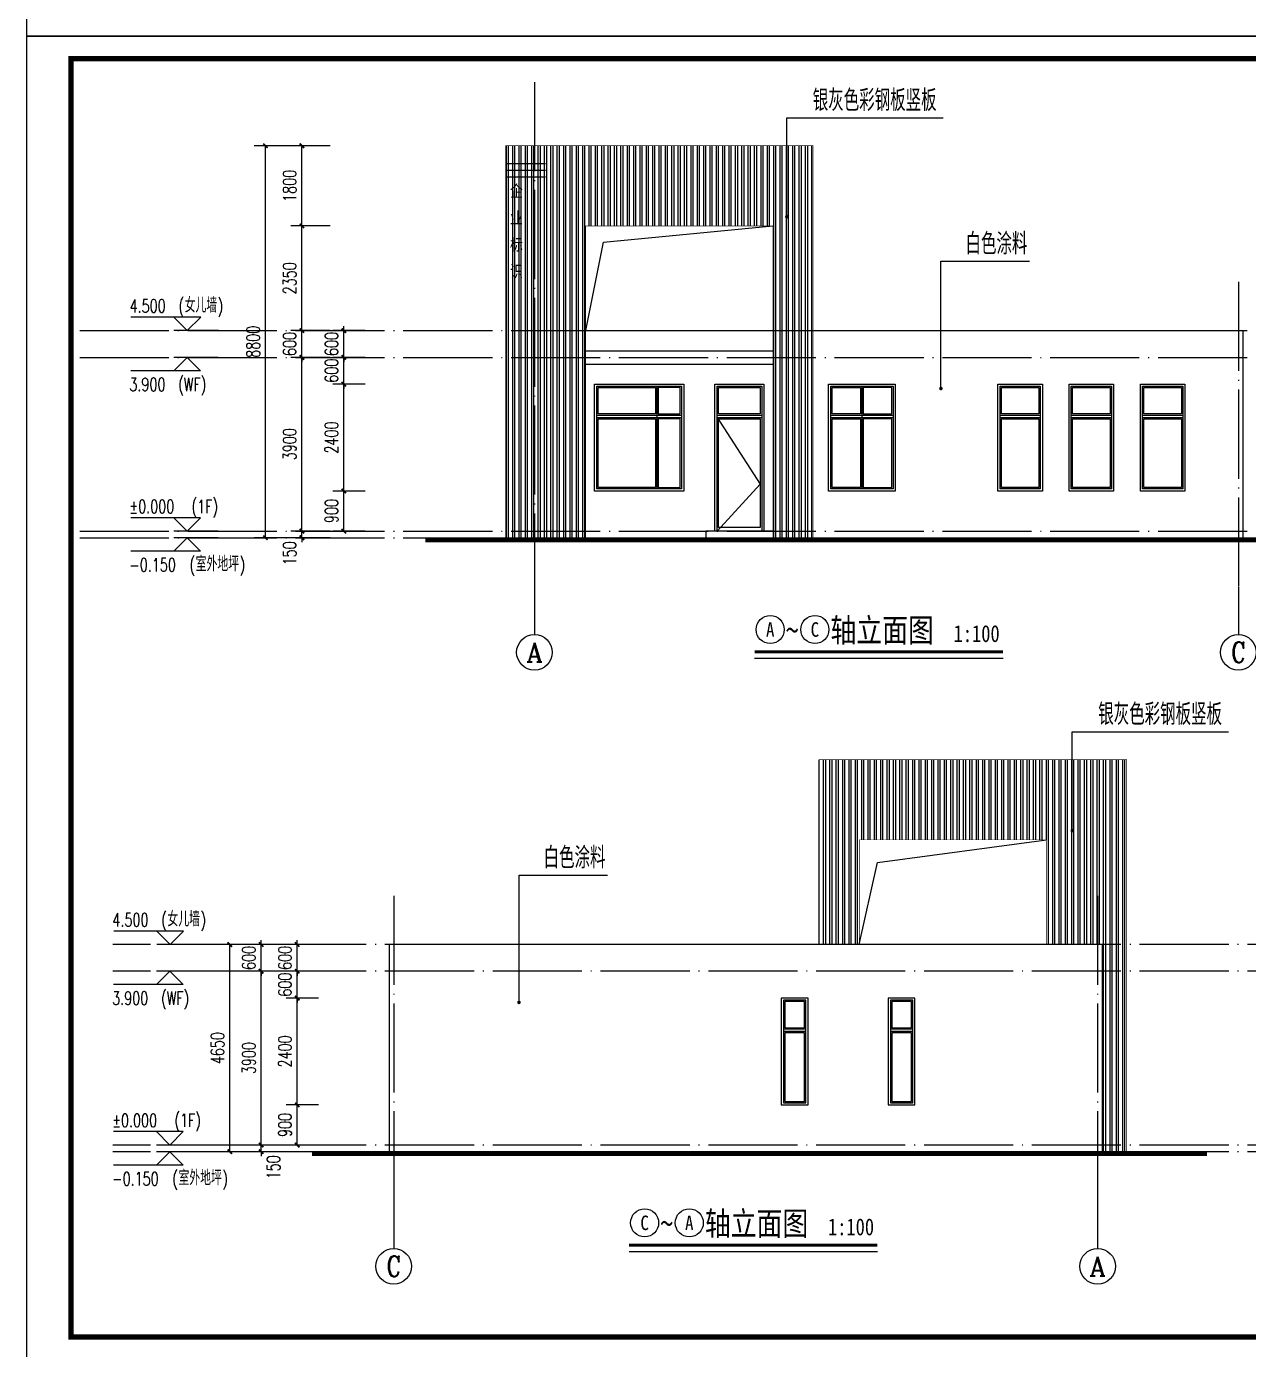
# Model space of a CAD drawing. Extents: x -356470 to -314470, y -791267 to -625262.
# Drawn here: x -356470 to -329039, y -719347 to -689647 of the extents above; entities that cross this region are included whole.
import ezdxf
from ezdxf.enums import TextEntityAlignment as Align

# ---------------------------------------------------------------- set-up
doc = ezdxf.new("R2010")
doc.units = 0
doc.header["$LTSCALE"] = 1000
doc.header["$MEASUREMENT"] = 0
doc.linetypes.add('DOTE', pattern=[2.42, 2, -0.2, 0.02, -0.2])
for name, color, linetype in [('07m', 36, 'Continuous'), ('A-Wall(建筑墙)', 7, 'Continuous'), ('AXIS', 3, 'Continuous'), ('AXIS_TEXT', 7, 'Continuous'), ('DIM_ELEV', 3, 'Continuous'), ('DIM_LEAD', 3, 'Continuous'), ('DIM_SYMB', 3, 'Continuous'), ('DOTE', 1, 'Continuous'), ('PUB_DIM', 3, 'Continuous'), ('PUB_HATCH', 8, 'Continuous'), ('PUB_TEXT', 7, 'Continuous'), ('TK', 151, 'Continuous'), ('WINDOW', 4, 'Continuous')]:
    doc.layers.add(name, color=color, linetype=linetype)
doc.styles.add('_TCH_AXIS', font='COMPLEX', dxfattribs={"bigfont": 'GBCBIG'})
doc.styles.add('_TCH_DIM', font='SIMPLEX', dxfattribs={"bigfont": 'GBCBIG'})
doc.styles.add('_TCH_DIM_T3', font='SIMPLEX', dxfattribs={"width": 0.705882, "bigfont": 'GBCBIG'})
doc.styles.add('仿宋体', font='', dxfattribs={"width": 0.8})
doc.styles.get('仿宋体').set_extended_font_data('SimSun')
doc.dimstyles.new('_TCH_ARCH&&100', dxfattribs={"dimtxt": 297.5, "dimasz": 100, "dimexe": 250, "dimexo": 300, "dimgap": 126.25, "dimtad": 1, "dimdec": 0, "dimzin": 0, "dimdsep": 46, "dimtxsty": '_TCH_DIM_T3', "dimblk": 'ARCHTICK', "dimcen": 0.09, "dimclrt": 7, "dimazin": 2, "dimtfac": 1, "dimtdec": 0, "dimtix": 1, "dimtmove": 2, "dimatfit": 3, "dimfxl": 0, "dimtolj": 1, "dimtzin": 0, "dimarcsym": 0})

# ---------------------------------------------------------------- blocks, each defined once
blk = doc.blocks.new('_ArchTick')
at = {"color": 0, "linetype": 'ByBlock', "const_width": 0.4}
blk.add_lwpolyline([(-0.5, -0.5), (0.5, 0.5)], dxfattribs=at)
blk = doc.blocks.new('*D48')
at = {"layer": 'Defpoints', "color": 0}
for p in [(-351201.5, -710256), (-349817.5, -710256), (-349817.5, -710856)]:
    blk.add_point(p, dxfattribs=at)
at = {"layer": 'PUB_DIM', "color": 0, "lineweight": -2}
for p, q in [((-350117.5, -710256), (-351451.5, -710256)), ((-351201.5, -710256), (-351201.5, -710156)), ((-351201.5, -710856), (-351201.5, -710256)), ((-350117.5, -710856), (-351451.5, -710856)), ((-351201.5, -710856), (-351201.5, -710956))]:
    blk.add_line(p, q, dxfattribs=at)
at = {"layer": 'PUB_DIM', "color": 0, "lineweight": -2, "xscale": 100, "yscale": 100, "zscale": 100}
for p, rotation in [((-351201.5, -710256), 270), ((-351201.5, -710856), 90)]:
    blk.add_blockref('_ArchTick', p, dxfattribs=dict(at, rotation=rotation))
at = {"layer": 'PUB_DIM', "color": 7, "insert": (-351476.5, -710556), "char_height": 297.5, "attachment_point": 5, "rotation": 90, "style": '_TCH_DIM_T3'}
blk.add_mtext('\\A1;600', dxfattribs=at)
blk = doc.blocks.new('*D49')
at = {"layer": 'Defpoints', "color": 0}
for p in [(-351201.5, -710856), (-349817.5, -710856), (-349817.5, -714756)]:
    blk.add_point(p, dxfattribs=at)
at = {"layer": 'PUB_DIM', "color": 0, "lineweight": -2}
for p, q in [((-350117.5, -710856), (-351451.5, -710856)), ((-351201.5, -714756), (-351201.5, -710856)), ((-350117.5, -714756), (-351451.5, -714756))]:
    blk.add_line(p, q, dxfattribs=at)
at = {"layer": 'PUB_DIM', "color": 0, "lineweight": -2, "xscale": 100, "yscale": 100, "zscale": 100}
for p, rotation in [((-351201.5, -710856), 90), ((-351201.5, -714756), 270)]:
    blk.add_blockref('_ArchTick', p, dxfattribs=dict(at, rotation=rotation))
at = {"layer": 'PUB_DIM', "color": 7, "insert": (-351476.5, -712806), "char_height": 297.5, "attachment_point": 5, "rotation": 90, "style": '_TCH_DIM_T3'}
blk.add_mtext('\\A1;3900', dxfattribs=at)
blk = doc.blocks.new('*D50')
at = {"layer": 'Defpoints', "color": 0}
for p in [(-351201.5, -714756), (-349817.5, -714756), (-349817.5, -714906)]:
    blk.add_point(p, dxfattribs=at)
at = {"layer": 'PUB_DIM', "color": 0, "lineweight": -2}
for p, q in [((-350117.5, -714756), (-351451.5, -714756)), ((-351201.5, -714756), (-351201.5, -714656)), ((-351201.5, -714906), (-351201.5, -714756)), ((-350117.5, -714906), (-351451.5, -714906)), ((-351201.5, -714906), (-351201.5, -715006))]:
    blk.add_line(p, q, dxfattribs=at)
at = {"layer": 'PUB_DIM', "color": 0, "lineweight": -2, "xscale": 100, "yscale": 100, "zscale": 100}
for p, rotation in [((-351201.5, -714756), 270), ((-351201.5, -714906), 90)]:
    blk.add_blockref('_ArchTick', p, dxfattribs=dict(at, rotation=rotation))
at = {"layer": 'PUB_DIM', "color": 7, "insert": (-350926.5, -715256), "char_height": 297.5, "attachment_point": 5, "rotation": 90, "style": '_TCH_DIM_T3'}
blk.add_mtext('\\A1;150', dxfattribs=at)
blk = doc.blocks.new('*D51')
at = {"layer": 'Defpoints', "color": 0}
for p in [(-350392, -710256), (-349613, -710256), (-349613, -710856)]:
    blk.add_point(p, dxfattribs=at)
at = {"layer": 'PUB_DIM', "color": 0, "lineweight": -2}
for p, q in [((-349913, -710256), (-350642, -710256)), ((-350392, -710256), (-350392, -710156)), ((-350392, -710856), (-350392, -710256)), ((-349913, -710856), (-350642, -710856)), ((-350392, -710856), (-350392, -710956))]:
    blk.add_line(p, q, dxfattribs=at)
at = {"layer": 'PUB_DIM', "color": 0, "lineweight": -2, "xscale": 100, "yscale": 100, "zscale": 100}
for p, rotation in [((-350392, -710256), 270), ((-350392, -710856), 90)]:
    blk.add_blockref('_ArchTick', p, dxfattribs=dict(at, rotation=rotation))
at = {"layer": 'PUB_DIM', "color": 7, "insert": (-350667, -710556), "char_height": 297.5, "attachment_point": 5, "rotation": 90, "style": '_TCH_DIM_T3'}
blk.add_mtext('\\A1;600', dxfattribs=at)
blk = doc.blocks.new('*D52')
at = {"layer": 'Defpoints', "color": 0}
for p in [(-350392, -710856), (-349613, -710856), (-349613, -711456)]:
    blk.add_point(p, dxfattribs=at)
at = {"layer": 'PUB_DIM', "color": 0, "lineweight": -2}
for p, q in [((-349913, -710856), (-350642, -710856)), ((-350392, -710856), (-350392, -710756)), ((-350392, -711456), (-350392, -710856)), ((-349913, -711456), (-350642, -711456)), ((-350392, -711456), (-350392, -711556))]:
    blk.add_line(p, q, dxfattribs=at)
at = {"layer": 'PUB_DIM', "color": 0, "lineweight": -2, "xscale": 100, "yscale": 100, "zscale": 100}
for p, rotation in [((-350392, -710856), 270), ((-350392, -711456), 90)]:
    blk.add_blockref('_ArchTick', p, dxfattribs=dict(at, rotation=rotation))
at = {"layer": 'PUB_DIM', "color": 7, "insert": (-350667, -711156), "char_height": 297.5, "attachment_point": 5, "rotation": 90, "style": '_TCH_DIM_T3'}
blk.add_mtext('\\A1;600', dxfattribs=at)
blk = doc.blocks.new('*D53')
at = {"layer": 'Defpoints', "color": 0}
for p in [(-350392, -711456), (-349613, -711456), (-349613, -713856)]:
    blk.add_point(p, dxfattribs=at)
at = {"layer": 'PUB_DIM', "color": 0, "lineweight": -2}
for p, q in [((-349913, -711456), (-350642, -711456)), ((-350392, -713856), (-350392, -711456)), ((-349913, -713856), (-350642, -713856))]:
    blk.add_line(p, q, dxfattribs=at)
at = {"layer": 'PUB_DIM', "color": 0, "lineweight": -2, "xscale": 100, "yscale": 100, "zscale": 100}
for p, rotation in [((-350392, -711456), 90), ((-350392, -713856), 270)]:
    blk.add_blockref('_ArchTick', p, dxfattribs=dict(at, rotation=rotation))
at = {"layer": 'PUB_DIM', "color": 7, "insert": (-350667, -712656), "char_height": 297.5, "attachment_point": 5, "rotation": 90, "style": '_TCH_DIM_T3'}
blk.add_mtext('\\A1;2400', dxfattribs=at)
blk = doc.blocks.new('*D54')
at = {"layer": 'Defpoints', "color": 0}
for p in [(-350392, -713856), (-349613, -713856), (-349613, -714756)]:
    blk.add_point(p, dxfattribs=at)
at = {"layer": 'PUB_DIM', "color": 0, "lineweight": -2}
for p, q in [((-349913, -713856), (-350642, -713856)), ((-350392, -714756), (-350392, -713856)), ((-349913, -714756), (-350642, -714756))]:
    blk.add_line(p, q, dxfattribs=at)
at = {"layer": 'PUB_DIM', "color": 0, "lineweight": -2, "xscale": 100, "yscale": 100, "zscale": 100}
for p, rotation in [((-350392, -713856), 90), ((-350392, -714756), 270)]:
    blk.add_blockref('_ArchTick', p, dxfattribs=dict(at, rotation=rotation))
at = {"layer": 'PUB_DIM', "color": 7, "insert": (-350667, -714306), "char_height": 297.5, "attachment_point": 5, "rotation": 90, "style": '_TCH_DIM_T3'}
blk.add_mtext('\\A1;900', dxfattribs=at)
blk = doc.blocks.new('*D55')
at = {"layer": 'Defpoints', "color": 0}
for p in [(-351906, -710256), (-350742, -710256), (-350742, -714906)]:
    blk.add_point(p, dxfattribs=at)
at = {"layer": 'PUB_DIM', "color": 0, "lineweight": -2}
for p, q in [((-351042, -710256), (-352156, -710256)), ((-351906, -714906), (-351906, -710256)), ((-351042, -714906), (-352156, -714906))]:
    blk.add_line(p, q, dxfattribs=at)
at = {"layer": 'PUB_DIM', "color": 0, "lineweight": -2, "xscale": 100, "yscale": 100, "zscale": 100}
for p, rotation in [((-351906, -710256), 90), ((-351906, -714906), 270)]:
    blk.add_blockref('_ArchTick', p, dxfattribs=dict(at, rotation=rotation))
at = {"layer": 'PUB_DIM', "color": 7, "insert": (-352180, -712581), "char_height": 297.5, "attachment_point": 5, "rotation": 90, "style": '_TCH_DIM_T3'}
blk.add_mtext('\\A1;4650', dxfattribs=at)
blk = doc.blocks.new('*D91')
at = {"layer": 'Defpoints', "color": 0}
for p in [(-349346, -696475), (-348567, -696475), (-348567, -697075)]:
    blk.add_point(p, dxfattribs=at)
at = {"layer": 'PUB_DIM', "color": 0, "lineweight": -2}
for p, q in [((-349346, -696475), (-349346, -696375)), ((-348867, -696475), (-349596, -696475)), ((-349346, -697075), (-349346, -696475)), ((-348867, -697075), (-349596, -697075)), ((-349346, -697075), (-349346, -697175))]:
    blk.add_line(p, q, dxfattribs=at)
at = {"layer": 'PUB_DIM', "color": 0, "lineweight": -2, "xscale": 100, "yscale": 100, "zscale": 100}
for p, rotation in [((-349346, -696475), 270), ((-349346, -697075), 90)]:
    blk.add_blockref('_ArchTick', p, dxfattribs=dict(at, rotation=rotation))
at = {"layer": 'PUB_DIM', "color": 7, "insert": (-349621, -696775), "char_height": 297.5, "attachment_point": 5, "rotation": 90, "style": '_TCH_DIM_T3'}
blk.add_mtext('\\A1;600', dxfattribs=at)
blk = doc.blocks.new('*D92')
at = {"layer": 'Defpoints', "color": 0}
for p in [(-349346, -697075), (-348567, -697075), (-348567, -697675)]:
    blk.add_point(p, dxfattribs=at)
at = {"layer": 'PUB_DIM', "color": 0, "lineweight": -2}
for p, q in [((-349346, -697075), (-349346, -696975)), ((-348867, -697075), (-349596, -697075)), ((-349346, -697675), (-349346, -697075)), ((-348867, -697675), (-349596, -697675)), ((-349346, -697675), (-349346, -697775))]:
    blk.add_line(p, q, dxfattribs=at)
at = {"layer": 'PUB_DIM', "color": 0, "lineweight": -2, "xscale": 100, "yscale": 100, "zscale": 100}
for p, rotation in [((-349346, -697075), 270), ((-349346, -697675), 90)]:
    blk.add_blockref('_ArchTick', p, dxfattribs=dict(at, rotation=rotation))
at = {"layer": 'PUB_DIM', "color": 7, "insert": (-349621, -697375), "char_height": 297.5, "attachment_point": 5, "rotation": 90, "style": '_TCH_DIM_T3'}
blk.add_mtext('\\A1;600', dxfattribs=at)
blk = doc.blocks.new('*D93')
at = {"layer": 'Defpoints', "color": 0}
for p in [(-349346, -697675), (-348567, -697675), (-348567, -700075)]:
    blk.add_point(p, dxfattribs=at)
at = {"layer": 'PUB_DIM', "color": 0, "lineweight": -2}
for p, q in [((-348867, -697675), (-349596, -697675)), ((-349346, -700075), (-349346, -697675)), ((-348867, -700075), (-349596, -700075))]:
    blk.add_line(p, q, dxfattribs=at)
at = {"layer": 'PUB_DIM', "color": 0, "lineweight": -2, "xscale": 100, "yscale": 100, "zscale": 100}
for p, rotation in [((-349346, -697675), 90), ((-349346, -700075), 270)]:
    blk.add_blockref('_ArchTick', p, dxfattribs=dict(at, rotation=rotation))
at = {"layer": 'PUB_DIM', "color": 7, "insert": (-349621, -698875), "char_height": 297.5, "attachment_point": 5, "rotation": 90, "style": '_TCH_DIM_T3'}
blk.add_mtext('\\A1;2400', dxfattribs=at)
blk = doc.blocks.new('*D94')
at = {"layer": 'Defpoints', "color": 0}
for p in [(-349346, -700075), (-348567, -700075), (-348567, -700975)]:
    blk.add_point(p, dxfattribs=at)
at = {"layer": 'PUB_DIM', "color": 0, "lineweight": -2}
for p, q in [((-348867, -700075), (-349596, -700075)), ((-349346, -700975), (-349346, -700075)), ((-348867, -700975), (-349596, -700975))]:
    blk.add_line(p, q, dxfattribs=at)
at = {"layer": 'PUB_DIM', "color": 0, "lineweight": -2, "xscale": 100, "yscale": 100, "zscale": 100}
for p, rotation in [((-349346, -700075), 90), ((-349346, -700975), 270)]:
    blk.add_blockref('_ArchTick', p, dxfattribs=dict(at, rotation=rotation))
at = {"layer": 'PUB_DIM', "color": 7, "insert": (-349621, -700525), "char_height": 297.5, "attachment_point": 5, "rotation": 90, "style": '_TCH_DIM_T3'}
blk.add_mtext('\\A1;900', dxfattribs=at)
blk = doc.blocks.new('*D151')
at = {"layer": 'Defpoints', "color": 0}
for p in [(-350287, -692325), (-349354, -692325), (-349354, -694125)]:
    blk.add_point(p, dxfattribs=at)
at = {"layer": 'PUB_DIM', "color": 0, "lineweight": -2}
for p, q in [((-349654, -692325), (-350537, -692325)), ((-350287, -694125), (-350287, -692325)), ((-349654, -694125), (-350537, -694125))]:
    blk.add_line(p, q, dxfattribs=at)
at = {"layer": 'PUB_DIM', "color": 0, "lineweight": -2, "xscale": 100, "yscale": 100, "zscale": 100}
for p, rotation in [((-350287, -692325), 90), ((-350287, -694125), 270)]:
    blk.add_blockref('_ArchTick', p, dxfattribs=dict(at, rotation=rotation))
at = {"layer": 'PUB_DIM', "color": 7, "insert": (-350562, -693225), "char_height": 297.5, "attachment_point": 5, "rotation": 90, "style": '_TCH_DIM_T3'}
blk.add_mtext('\\A1;1800', dxfattribs=at)
blk = doc.blocks.new('*D152')
at = {"layer": 'Defpoints', "color": 0}
for p in [(-350287, -694125), (-349354, -694125), (-349354, -696475)]:
    blk.add_point(p, dxfattribs=at)
at = {"layer": 'PUB_DIM', "color": 0, "lineweight": -2}
for p, q in [((-349654, -694125), (-350537, -694125)), ((-350287, -696475), (-350287, -694125)), ((-349654, -696475), (-350537, -696475))]:
    blk.add_line(p, q, dxfattribs=at)
at = {"layer": 'PUB_DIM', "color": 0, "lineweight": -2, "xscale": 100, "yscale": 100, "zscale": 100}
for p, rotation in [((-350287, -694125), 90), ((-350287, -696475), 270)]:
    blk.add_blockref('_ArchTick', p, dxfattribs=dict(at, rotation=rotation))
at = {"layer": 'PUB_DIM', "color": 7, "insert": (-350562, -695300), "char_height": 297.5, "attachment_point": 5, "rotation": 90, "style": '_TCH_DIM_T3'}
blk.add_mtext('\\A1;2350', dxfattribs=at)
blk = doc.blocks.new('*D153')
at = {"layer": 'Defpoints', "color": 0}
for p in [(-350287, -696475), (-349354, -696475), (-349354, -697075)]:
    blk.add_point(p, dxfattribs=at)
at = {"layer": 'PUB_DIM', "color": 0, "lineweight": -2}
for p, q in [((-350287, -696475), (-350287, -696375)), ((-349654, -696475), (-350537, -696475)), ((-350287, -697075), (-350287, -696475)), ((-349654, -697075), (-350537, -697075)), ((-350287, -697075), (-350287, -697175))]:
    blk.add_line(p, q, dxfattribs=at)
at = {"layer": 'PUB_DIM', "color": 0, "lineweight": -2, "xscale": 100, "yscale": 100, "zscale": 100}
for p, rotation in [((-350287, -696475), 270), ((-350287, -697075), 90)]:
    blk.add_blockref('_ArchTick', p, dxfattribs=dict(at, rotation=rotation))
at = {"layer": 'PUB_DIM', "color": 7, "insert": (-350562, -696775), "char_height": 297.5, "attachment_point": 5, "rotation": 90, "style": '_TCH_DIM_T3'}
blk.add_mtext('\\A1;600', dxfattribs=at)
blk = doc.blocks.new('*D154')
at = {"layer": 'Defpoints', "color": 0}
for p in [(-350287, -697075), (-349354, -697075), (-349354, -700975)]:
    blk.add_point(p, dxfattribs=at)
at = {"layer": 'PUB_DIM', "color": 0, "lineweight": -2}
for p, q in [((-349654, -697075), (-350537, -697075)), ((-350287, -700975), (-350287, -697075)), ((-349654, -700975), (-350537, -700975))]:
    blk.add_line(p, q, dxfattribs=at)
at = {"layer": 'PUB_DIM', "color": 0, "lineweight": -2, "xscale": 100, "yscale": 100, "zscale": 100}
for p, rotation in [((-350287, -697075), 90), ((-350287, -700975), 270)]:
    blk.add_blockref('_ArchTick', p, dxfattribs=dict(at, rotation=rotation))
at = {"layer": 'PUB_DIM', "color": 7, "insert": (-350562, -699025), "char_height": 297.5, "attachment_point": 5, "rotation": 90, "style": '_TCH_DIM_T3'}
blk.add_mtext('\\A1;3900', dxfattribs=at)
blk = doc.blocks.new('*D155')
at = {"layer": 'Defpoints', "color": 0}
for p in [(-350287, -700975), (-349354, -700975), (-349354, -701125)]:
    blk.add_point(p, dxfattribs=at)
at = {"layer": 'PUB_DIM', "color": 0, "lineweight": -2}
for p, q in [((-350287, -700975), (-350287, -700875)), ((-349654, -700975), (-350537, -700975)), ((-349654, -701125), (-350537, -701125)), ((-350287, -701125), (-350287, -700975)), ((-350287, -701125), (-350287, -701225))]:
    blk.add_line(p, q, dxfattribs=at)
at = {"layer": 'PUB_DIM', "color": 0, "lineweight": -2, "xscale": 100, "yscale": 100, "zscale": 100}
for p, rotation in [((-350287, -700975), 270), ((-350287, -701125), 90)]:
    blk.add_blockref('_ArchTick', p, dxfattribs=dict(at, rotation=rotation))
at = {"layer": 'PUB_DIM', "color": 7, "insert": (-350562, -701475), "char_height": 297.5, "attachment_point": 5, "rotation": 90, "style": '_TCH_DIM_T3'}
blk.add_mtext('\\A1;150', dxfattribs=at)
blk = doc.blocks.new('*D156')
at = {"layer": 'Defpoints', "color": 0}
for p in [(-351106, -692325), (-349943, -692325), (-349943, -701125)]:
    blk.add_point(p, dxfattribs=at)
at = {"layer": 'PUB_DIM', "color": 0, "lineweight": -2}
for p, q in [((-350243, -692325), (-351356, -692325)), ((-351106, -701125), (-351106, -692325)), ((-350243, -701125), (-351356, -701125))]:
    blk.add_line(p, q, dxfattribs=at)
at = {"layer": 'PUB_DIM', "color": 0, "lineweight": -2, "xscale": 100, "yscale": 100, "zscale": 100}
for p, rotation in [((-351106, -692325), 90), ((-351106, -701125), 270)]:
    blk.add_blockref('_ArchTick', p, dxfattribs=dict(at, rotation=rotation))
at = {"layer": 'PUB_DIM', "color": 7, "insert": (-351381, -696725), "char_height": 297.5, "attachment_point": 5, "rotation": 90, "style": '_TCH_DIM_T3'}
blk.add_mtext('\\A1;8800', dxfattribs=at)

msp = doc.modelspace()

# ---------------------------------------------------------------- hatches: boundary and pattern name
at = {"layer": 'PUB_HATCH'}
h = msp.add_hatch(dxfattribs=at)
h.set_pattern_fill('ANSI32', color=256, scale=30, angle=45, style=0)
h.set_pattern_definition([(90, (110074.26, -63854.61), (-142.875, 1e-14), []), (90, (110121.88, -63806.99), (-142.875, 1e-14), [])])
h.paths.add_polyline_path([(-338817.5, -692325.1), (-345717.5, -692325.1), (-345717.5, -697075.1), (-343917.5, -697075.1), (-343917.5, -694125.1), (-339717.5, -694125.1), (-339717.5, -697075.1), (-338817.5, -697075.1)])
h.paths.add_polyline_path([(-343917.5, -697075.1), (-345717.5, -697075.1), (-345717.5, -700975.1), (-343917.5, -700975.1)])
h.paths.add_polyline_path([(-338817.5, -697075.1), (-339717.5, -697075.1), (-339717.5, -700975.1), (-338817.5, -700975.1)])
h.paths.add_polyline_path([(-338817.5, -700975.1), (-339717.5, -700975.1), (-339717.5, -701125.1), (-338817.5, -701125.1)])
h.paths.add_polyline_path([(-343917.5, -700975.1), (-345717.5, -700975.1), (-345717.5, -701125.1), (-343917.5, -701125.1)])
h.paths.add_polyline_path([(-345699.8, -693575), (-345233.5, -693575), (-345233.5, -693083.3), (-345699.8, -693083.3)], flags=24)
h.paths.add_polyline_path([(-345705, -694799.4), (-345228.3, -694799.4), (-345228.3, -694276.6), (-345705, -694276.6)], flags=24)
h.paths.add_polyline_path([(-345696.5, -694167.3), (-345236.8, -694167.3), (-345236.8, -693695.5), (-345696.5, -693695.5)], flags=24)
h.paths.add_polyline_path([(-345700.2, -695391.7), (-345233.1, -695391.7), (-345233.1, -694897.7), (-345700.2, -694897.7)], flags=24)
h = msp.add_hatch(dxfattribs=at)
h.set_pattern_fill('ANSI32', color=256, scale=30, angle=45, style=0)
h.set_pattern_definition([(90, (66472.5, -77635.5), (-142.875, 1e-14), []), (90, (66520.13, -77587.87), (-142.875, 1e-14), [])])
h.paths.add_polyline_path([(-331776.7, -714906), (-331776.7, -714756), (-332326.7, -714756), (-332326.7, -714906)])
h.paths.add_polyline_path([(-333576.7, -707906), (-333576.7, -710256), (-332326.7, -710256), (-331776.7, -710256), (-331776.7, -706106), (-338676.7, -706106), (-338676.7, -710256), (-337776.7, -710256), (-337776.7, -707906)])
h.paths.add_polyline_path([(-331776.7, -710256), (-332326.7, -710256), (-332326.7, -710856), (-331776.7, -710856)])
h.paths.add_polyline_path([(-331776.7, -710856), (-332326.7, -710856), (-332326.7, -714756), (-331776.7, -714756)])

# ---------------------------------------------------------------- linework, layer by layer
at = {"layer": 'A-Wall(建筑墙)'}
for p, q in [((-345717.5, -692725.1), (-344817.5, -692725.1)), ((-345717.5, -692875.1), (-344817.5, -692875.1)), ((-345717.5, -693025.1), (-344817.5, -693025.1)), ((-343917.5, -696475.1), (-339717.5, -696475.1)), ((-338817.5, -696475.1), (-329167.5, -696475.1)), ((-329167.5, -696475.1), (-329167.5, -701125.1)), ((-343917.5, -696925.1), (-339717.5, -696925.1)), ((-343917.5, -697225.1), (-339717.5, -697225.1)), ((-347518.7, -701125.1), (-327435.2, -701125.1)), ((-332326.7, -710256), (-348326.7, -710256)), ((-348326.7, -710256), (-348326.7, -714906)), ((-332326.7, -710256), (-332326.7, -714956)), ((-329975.5, -714906), (-350059, -714906))]:
    msp.add_line(p, q, dxfattribs=at)
for points, const_width in [([(-338817.5, -701125.1), (-338817.5, -692325.1), (-345717.5, -692325.1), (-345717.5, -701125.1)], 12), ([(-339717.5, -701125.1), (-339717.5, -694125.1), (-343917.5, -694125.1), (-343917.5, -701125.1)], 12), ([(-347518.7, -701175.1), (-327435.2, -701175.1)], 100), ([(-338676.7, -710256), (-338676.7, -706106), (-331776.7, -706106), (-331776.7, -714906)], 12), ([(-337776.7, -710256), (-337776.7, -707906), (-333576.7, -707906), (-333576.7, -710256)], 12), ([(-329975.5, -714956), (-350059, -714956)], 100)]:
    msp.add_lwpolyline(points, dxfattribs=dict(at, const_width=const_width))
for points in [[(-343917.5, -696475.1), (-343520.7, -694486.1), (-339717.5, -694125.1)], [(-337776.7, -710256), (-337369, -708413), (-333576.7, -707906)]]:
    msp.add_lwpolyline(points, dxfattribs=at)
at = {"layer": 'AXIS'}
for p, q in [((-345067.5, -702229.9), (-345067.5, -703297.1)), ((-329267.5, -702229.9), (-329267.5, -703297.1)), ((-348226.7, -716010.8), (-348226.7, -717078)), ((-332426.7, -716010.8), (-332426.7, -717078))]:
    msp.add_line(p, q, dxfattribs=at)
for centre in [(-345067.5, -703697.1), (-329267.5, -703697.1), (-348226.7, -717478), (-332426.7, -717478)]:
    msp.add_circle(centre, 400, dxfattribs=at)
at = {"layer": 'DIM_ELEV'}
for p, q in [((-352559.3, -696175.1), (-354124.3, -696175.1)), ((-352859.3, -696475.1), (-353159.3, -696175.1)), ((-352859.3, -696475.1), (-352559.3, -696175.1)), ((-352159.3, -696475.1), (-353159.3, -696475.1)), ((-352864.8, -697075.1), (-353164.8, -697375.1)), ((-352164.8, -697075.1), (-353164.8, -697075.1)), ((-352864.8, -697075.1), (-352564.8, -697375.1)), ((-352564.8, -697375.1), (-354129.8, -697375.1)), ((-352564.8, -700675.1), (-354129.8, -700675.1)), ((-352864.8, -700975.1), (-353164.8, -700675.1)), ((-352864.8, -700975.1), (-352564.8, -700675.1)), ((-352164.8, -700975.1), (-353164.8, -700975.1)), ((-352864.8, -701125.1), (-353164.8, -701425.1)), ((-352164.8, -701125.1), (-353164.8, -701125.1)), ((-352864.8, -701125.1), (-352564.8, -701425.1)), ((-352564.8, -701425.1), (-354129.8, -701425.1)), ((-352945.1, -709956), (-354510.1, -709956)), ((-353245.1, -710256), (-353545.1, -709956)), ((-353245.1, -710256), (-352945.1, -709956)), ((-352545.1, -710256), (-353545.1, -710256)), ((-353250.6, -710856), (-353550.6, -711156)), ((-352550.6, -710856), (-353550.6, -710856)), ((-353250.6, -710856), (-352950.6, -711156)), ((-352950.6, -711156), (-354515.6, -711156)), ((-352950.6, -714456), (-354515.6, -714456)), ((-353250.6, -714756), (-353550.6, -714456)), ((-353250.6, -714756), (-352950.6, -714456)), ((-352550.6, -714756), (-353550.6, -714756)), ((-353250.6, -714906), (-353550.6, -715206)), ((-352550.6, -714906), (-353550.6, -714906)), ((-353250.6, -714906), (-352950.6, -715206)), ((-352950.6, -715206), (-354515.6, -715206))]:
    msp.add_line(p, q, dxfattribs=at)
at = {"layer": 'DIM_LEAD'}
for p, q in [((-339402.2, -693919.5), (-339402.2, -691696.6)), ((-339402.2, -691696.6), (-335893.7, -691696.6)), ((-335943.5, -697774), (-335943.5, -694915.6)), ((-335943.5, -694915.6), (-333954.4, -694915.6)), ((-332994.7, -707700.4), (-332994.7, -705477.5)), ((-332994.7, -705477.5), (-329486.3, -705477.5)), ((-345414, -711554.9), (-345414, -708696.5)), ((-345414, -708696.5), (-343424.9, -708696.5))]:
    msp.add_line(p, q, dxfattribs=at)
at = {"layer": 'DIM_LEAD', "const_width": 40}
for points in [[(-339402.2, -693939.5, 1), (-339402.2, -693899.5, 1)], [(-335943.5, -697794, 1), (-335943.5, -697754, 1)], [(-332994.7, -707720.4, 1), (-332994.7, -707680.4, 1)], [(-345414, -711574.9, 1), (-345414, -711534.9, 1)]]:
    msp.add_lwpolyline(points, format="xyb", close=True, dxfattribs=at)
at = {"layer": 'DIM_SYMB', "const_width": 70}
for points in [[(-340125.3, -703684.7), (-334549.6, -703684.7)], [(-342944.6, -717002.6), (-337368.9, -717002.6)]]:
    msp.add_lwpolyline(points, dxfattribs=at)
at = {"layer": 'DIM_SYMB'}
for points in [[(-340125.3, -703824.7), (-334549.6, -703824.7)], [(-342944.6, -717142.6), (-337368.9, -717142.6)]]:
    msp.add_lwpolyline(points, dxfattribs=at)
at = {"layer": 'DOTE', "color": 252, "linetype": 'DOTE'}
for p, q in [((-345067.5, -690896.9), (-345067.5, -702653.7)), ((-329267.5, -695378.1), (-329267.5, -702653.7)), ((-355270.7, -696475.1), (-322961.2, -696475.1)), ((-355270.7, -697075.1), (-322961.2, -697075.1)), ((-355270.7, -700975.1), (-322961.2, -700975.1)), ((-355270.7, -701125.1), (-322961.2, -701125.1)), ((-348226.7, -709159), (-348226.7, -716434.6)), ((-332426.7, -709159), (-332426.7, -716434.6)), ((-322223.5, -710256), (-354533, -710256)), ((-322223.5, -710856), (-354533, -710856)), ((-322223.5, -714756), (-354533, -714756)), ((-322223.5, -714906), (-354533, -714906))]:
    msp.add_line(p, q, dxfattribs=at)
at = {"layer": 'PUB_HATCH'}
msp.add_lwpolyline([(-339717.5, -700975.1), (-341217.5, -700975.1), (-341217.5, -701125.1)], dxfattribs=at)
at = {"layer": 'PUB_TEXT'}
for centre in [(-339775.3, -703185), (-338772.9, -703185), (-342594.6, -716502.9), (-341592.2, -716502.9)]:
    msp.add_circle(centre, 315, dxfattribs=at)
at = {"layer": 'TK'}
for points in [[(-356469.5, -660167), (-356469.5, -689867), (-314469.5, -689867), (-314469.5, -660167)], [(-356469.5, -689867), (-356469.5, -719567), (-314469.5, -719567), (-314469.5, -689867)]]:
    msp.add_lwpolyline(points, close=True, dxfattribs=at)
at = {"layer": 'TK', "const_width": 120}
msp.add_lwpolyline([(-314969.5, -690367), (-355469.5, -690367), (-355469.5, -719067), (-314969.5, -719067)], close=True, dxfattribs=at)
at = {"layer": 'WINDOW'}
for p, q in [((-342317.5, -697725.1), (-342317.5, -700025.1)), ((-337717.5, -697725.1), (-337717.5, -700025.1)), ((-343667.5, -698375.1), (-341767.5, -698375.1)), ((-343667.5, -698425.1), (-341767.5, -698425.1)), ((-340967.5, -698375.1), (-339967.5, -698375.1)), ((-340967.5, -698425.1), (-339967.5, -698425.1)), ((-338417.5, -698375.1), (-337017.5, -698375.1)), ((-338417.5, -698425.1), (-337017.5, -698425.1)), ((-334617.5, -698375.1), (-333717.5, -698375.1)), ((-334617.5, -698425.1), (-333717.5, -698425.1)), ((-333017.5, -698375.1), (-332117.5, -698375.1)), ((-333017.5, -698425.1), (-332117.5, -698425.1)), ((-331417.5, -698375.1), (-330517.5, -698375.1)), ((-331417.5, -698425.1), (-330517.5, -698425.1)), ((-338976.7, -712156), (-339476.7, -712156)), ((-338976.7, -712206), (-339476.7, -712206)), ((-336576.7, -712156), (-337076.7, -712156)), ((-336576.7, -712206), (-337076.7, -712206))]:
    msp.add_line(p, q, dxfattribs=at)
for points in [[(-343717.5, -697675.1), (-341717.5, -697675.1), (-341717.5, -700075.1), (-343717.5, -700075.1)], [(-343667.5, -697725.1), (-341767.5, -697725.1), (-341767.5, -700025.1), (-343667.5, -700025.1)], [(-343637.5, -697755.1), (-342347.5, -697755.1), (-342347.5, -698345.1), (-343637.5, -698345.1)], [(-341797.5, -697755.1), (-342287.5, -697755.1), (-342287.5, -698345.1), (-341797.5, -698345.1)], [(-341017.5, -697675.1), (-339917.5, -697675.1), (-339917.5, -700975.1), (-341017.5, -700975.1)], [(-340937.5, -697755.1), (-339997.5, -697755.1), (-339997.5, -698345.1), (-340937.5, -698345.1)], [(-338467.5, -697675.1), (-336967.5, -697675.1), (-336967.5, -700075.1), (-338467.5, -700075.1)], [(-338417.5, -697725.1), (-337017.5, -697725.1), (-337017.5, -700025.1), (-338417.5, -700025.1)], [(-338387.5, -697755.1), (-337747.5, -697755.1), (-337747.5, -698345.1), (-338387.5, -698345.1)], [(-337047.5, -697755.1), (-337687.5, -697755.1), (-337687.5, -698345.1), (-337047.5, -698345.1)], [(-334667.5, -697675.1), (-333667.5, -697675.1), (-333667.5, -700075.1), (-334667.5, -700075.1)], [(-334617.5, -697725.1), (-333717.5, -697725.1), (-333717.5, -700025.1), (-334617.5, -700025.1)], [(-334587.5, -697755.1), (-333747.5, -697755.1), (-333747.5, -698345.1), (-334587.5, -698345.1)], [(-333067.5, -697675.1), (-332067.5, -697675.1), (-332067.5, -700075.1), (-333067.5, -700075.1)], [(-333017.5, -697725.1), (-332117.5, -697725.1), (-332117.5, -700025.1), (-333017.5, -700025.1)], [(-332987.5, -697755.1), (-332147.5, -697755.1), (-332147.5, -698345.1), (-332987.5, -698345.1)], [(-331467.5, -697675.1), (-330467.5, -697675.1), (-330467.5, -700075.1), (-331467.5, -700075.1)], [(-331417.5, -697725.1), (-330517.5, -697725.1), (-330517.5, -700025.1), (-331417.5, -700025.1)], [(-331387.5, -697755.1), (-330547.5, -697755.1), (-330547.5, -698345.1), (-331387.5, -698345.1)], [(-343637.5, -698455.1), (-342347.5, -698455.1), (-342347.5, -699995.1), (-343637.5, -699995.1)], [(-341797.5, -698455.1), (-342287.5, -698455.1), (-342287.5, -699995.1), (-341797.5, -699995.1)], [(-340937.5, -698455.1), (-339997.5, -698455.1), (-339997.5, -700895.1), (-340937.5, -700895.1)], [(-338387.5, -698455.1), (-337747.5, -698455.1), (-337747.5, -699995.1), (-338387.5, -699995.1)], [(-337047.5, -698455.1), (-337687.5, -698455.1), (-337687.5, -699995.1), (-337047.5, -699995.1)], [(-334587.5, -698455.1), (-333747.5, -698455.1), (-333747.5, -699995.1), (-334587.5, -699995.1)], [(-332987.5, -698455.1), (-332147.5, -698455.1), (-332147.5, -699995.1), (-332987.5, -699995.1)], [(-331387.5, -698455.1), (-330547.5, -698455.1), (-330547.5, -699995.1), (-331387.5, -699995.1)], [(-338926.7, -711456), (-339526.7, -711456), (-339526.7, -713856), (-338926.7, -713856)], [(-338976.7, -711506), (-339476.7, -711506), (-339476.7, -713806), (-338976.7, -713806)], [(-339006.7, -711536), (-339446.7, -711536), (-339446.7, -712126), (-339006.7, -712126)], [(-336526.7, -711456), (-337126.7, -711456), (-337126.7, -713856), (-336526.7, -713856)], [(-336576.7, -711506), (-337076.7, -711506), (-337076.7, -713806), (-336576.7, -713806)], [(-336606.7, -711536), (-337046.7, -711536), (-337046.7, -712126), (-336606.7, -712126)], [(-339006.7, -712236), (-339446.7, -712236), (-339446.7, -713776), (-339006.7, -713776)], [(-336606.7, -712236), (-337046.7, -712236), (-337046.7, -713776), (-336606.7, -713776)]]:
    msp.add_lwpolyline(points, close=True, dxfattribs=at)
for points in [[(-340967.5, -700975.1), (-340967.5, -697725.1), (-339967.5, -697725.1), (-339967.5, -700975.1)], [(-340967.5, -698425.1), (-339997.5, -699925.1), (-340967.5, -700975.1)]]:
    msp.add_lwpolyline(points, dxfattribs=at)

# ---------------------------------------------------------------- texts
at = {"layer": '07m', "color": 2, "style": '仿宋体', "width": 0.8}
for s, p in [('企', (-345617.9, -693475.4)), ('业', (-345617.9, -694075.4)), ('标', (-345617.9, -694675.4)), ('识', (-345617.9, -695275.4))]:
    msp.add_text(s, height=265.8, dxfattribs=at).set_placement(p)
at = {"layer": 'AXIS_TEXT', "style": '_TCH_AXIS'}
for s, height, p, p2 in [('A', 425.2, (-345249.7, -703909.7), (-344885.3, -703909.7)), ('C', 455.7, (-329430.3, -703924.9), (-329104.8, -703924.9)), ('C', 455.7, (-348389.5, -717705.8), (-348064, -717705.8)), ('A', 425.2, (-332608.9, -717690.6), (-332244.5, -717690.6))]:
    msp.add_text(s, height=height, dxfattribs=at).set_placement(p, p2, align=Align.FIT)
at = {"layer": 'PUB_TEXT', "style": '_TCH_DIM'}
for s, height, p in [('银灰色彩钢板竖板', 482.27, (-338820.3, -691546.6)), ('白色涂料', 482.27, (-335391.6, -694765.6)), ('女儿墙', 337.59, (-352918.3, -696070.1)), ('室外地坪', 337.59, (-352670.8, -701880.1)), ('银灰色彩钢板竖板', 482.27, (-332412.9, -705327.5)), ('白色涂料', 482.27, (-344862.1, -708546.5)), ('女儿墙', 337.59, (-353304.1, -709851)), ('室外地坪', 337.59, (-353056.6, -715661))]:
    msp.add_text(s, height=height, dxfattribs=at).set_placement(p)
at = {"layer": 'PUB_TEXT'}
for s, height, style, width, p in [('4.500', 297.5, '_TCH_DIM', 0.705882, (-354154.3, -696070.1)), ('(', 297.5, '_TCH_DIM', 0.705882, (-353058.3, -696070.1)), (')', 297.5, '_TCH_DIM', 0.705882, (-352181.1, -696070.1)), ('3.900', 297.5, '_TCH_DIM', 0.705882, (-354159.8, -697830.1)), ('(WF)', 297.5, '_TCH_DIM', 0.705882, (-353063.8, -697830.1)), ('%%P0.000', 297.5, '_TCH_DIM', 0.705882, (-354159.8, -700570.1)), ('(1F)', 297.5, '_TCH_DIM', 0.705882, (-352764.8, -700570.1)), ('-0.150', 297.5, '_TCH_DIM', 0.705882, (-354159.8, -701880.1)), ('(', 297.5, '_TCH_DIM', 0.705882, (-352810.8, -701880.1)), (')', 297.5, '_TCH_DIM', 0.705882, (-351687.8, -701880.1)), ('轴立面图', 531.65, '仿宋体', 0.8, (-338422.9, -703465)), ('~', 531.6, '仿宋体', 0.8, (-339425.3, -703465)), ('1:100', 379.75, '仿宋体', 0.8, (-335658.9, -703465)), ('(', 297.5, '_TCH_DIM', 0.705882, (-353444.1, -709851)), (')', 297.5, '_TCH_DIM', 0.705882, (-352566.9, -709851)), ('4.500', 297.5, '_TCH_DIM', 0.705882, (-354540.1, -709851)), ('3.900', 297.5, '_TCH_DIM', 0.705882, (-354545.6, -711611)), ('(WF)', 297.5, '_TCH_DIM', 0.705882, (-353449.6, -711611)), ('%%P0.000', 297.5, '_TCH_DIM', 0.705882, (-354545.6, -714351)), ('(1F)', 297.5, '_TCH_DIM', 0.705882, (-353150.6, -714351)), ('-0.150', 297.5, '_TCH_DIM', 0.705882, (-354545.6, -715661)), ('(', 297.5, '_TCH_DIM', 0.705882, (-353196.6, -715661)), (')', 297.5, '_TCH_DIM', 0.705882, (-352073.6, -715661)), ('轴立面图', 531.65, '仿宋体', 0.8, (-341242.2, -716782.9)), ('~', 531.6, '仿宋体', 0.8, (-342244.6, -716782.9)), ('1:100', 379.75, '仿宋体', 0.8, (-338478.2, -716782.9))]:
    msp.add_text(s, height=height, dxfattribs=dict(at, style=style, width=width)).set_placement(p)
at = {"layer": 'PUB_TEXT', "style": '仿宋体'}
for s, height, width, p, p2 in [('A', 326.7, 1.022727, (-339870.4, -703348.4), (-339680.3, -703348.4)), ('C', 326.3, 1.028571, (-338868.3, -703348.1), (-338677.4, -703348.1)), ('C', 326.3, 1.028571, (-342690.1, -716666), (-342499.2, -716666)), ('A', 326.7, 1.022727, (-341687.2, -716666.2), (-341497.1, -716666.2))]:
    msp.add_text(s, height=height, dxfattribs=dict(at, width=width)).set_placement(p, p2, align=Align.FIT)

# ---------------------------------------------------------------- dimensions: what is measured, and where the dimension line sits
at = {"layer": 'PUB_DIM'}
for p1, p2, distance, picture, middle in [((-349942.5, -701125.1), (-349942.5, -692325.1), 1163.7, '*D156', (-351381.2, -696725.1)), ((-349353.7, -694125.1), (-349353.7, -692325.1), 933, '*D151', (-350561.7, -693225.1)), ((-349353.7, -696475.1), (-349353.7, -694125.1), 933, '*D152', (-350561.7, -695300.1)), ((-349353.7, -697075.1), (-349353.7, -696475.1), 933, '*D153', (-350561.7, -696775.1)), ((-348566.5, -697075.1), (-348566.5, -696475.1), 779.2, '*D91', (-349620.7, -696775.1)), ((-349353.7, -700975.1), (-349353.7, -697075.1), 933, '*D154', (-350561.7, -699025.1)), ((-348566.5, -697675.1), (-348566.5, -697075.1), 779.2, '*D92', (-349620.7, -697375.1)), ((-348566.5, -700075.1), (-348566.5, -697675.1), 779.2, '*D93', (-349620.7, -698875.1)), ((-348566.5, -700975.1), (-348566.5, -700075.1), 779.2, '*D94', (-349620.7, -700525.1)), ((-350741.8, -714906), (-350741.8, -710256), 1163.7, '*D55', (-352180.5, -712581)), ((-349817.5, -710856), (-349817.5, -710256), 1384, '*D48', (-351476.5, -710556)), ((-349613.3, -710856), (-349613.3, -710256), 779.2, '*D51', (-350667.5, -710556)), ((-349817.5, -714756), (-349817.5, -710856), 1384, '*D49', (-351476.5, -712806)), ((-349613.3, -711456), (-349613.3, -710856), 779.2, '*D52', (-350667.5, -711156)), ((-349613.3, -713856), (-349613.3, -711456), 779.2, '*D53', (-350667.5, -712656)), ((-349613.3, -714756), (-349613.3, -713856), 779.2, '*D54', (-350667.5, -714306))]:
    dim = msp.add_aligned_dim(p1=p1, p2=p2, distance=distance, dimstyle='_TCH_ARCH&&100', dxfattribs=at)
    dim.commit()
    dim.dimension.update_dxf_attribs({"geometry": picture, "text_midpoint": middle})
for base, p1, p2, picture, middle in [((-350286.7, -700975.1), (-349353.7, -701125.1), (-349353.7, -700975.1), '*D155', (-350561.7, -701475.1)), ((-351201.5, -714756), (-349817.5, -714906), (-349817.5, -714756), '*D50', (-350926.5, -715256))]:
    dim = msp.add_linear_dim(base=base, p1=p1, p2=p2, angle=90, dimstyle='_TCH_ARCH&&100', dxfattribs=at)
    dim.commit()
    dim.dimension.update_dxf_attribs({"geometry": picture, "text_midpoint": middle, "dimtype": 129})

doc.saveas('drawing.dxf')
